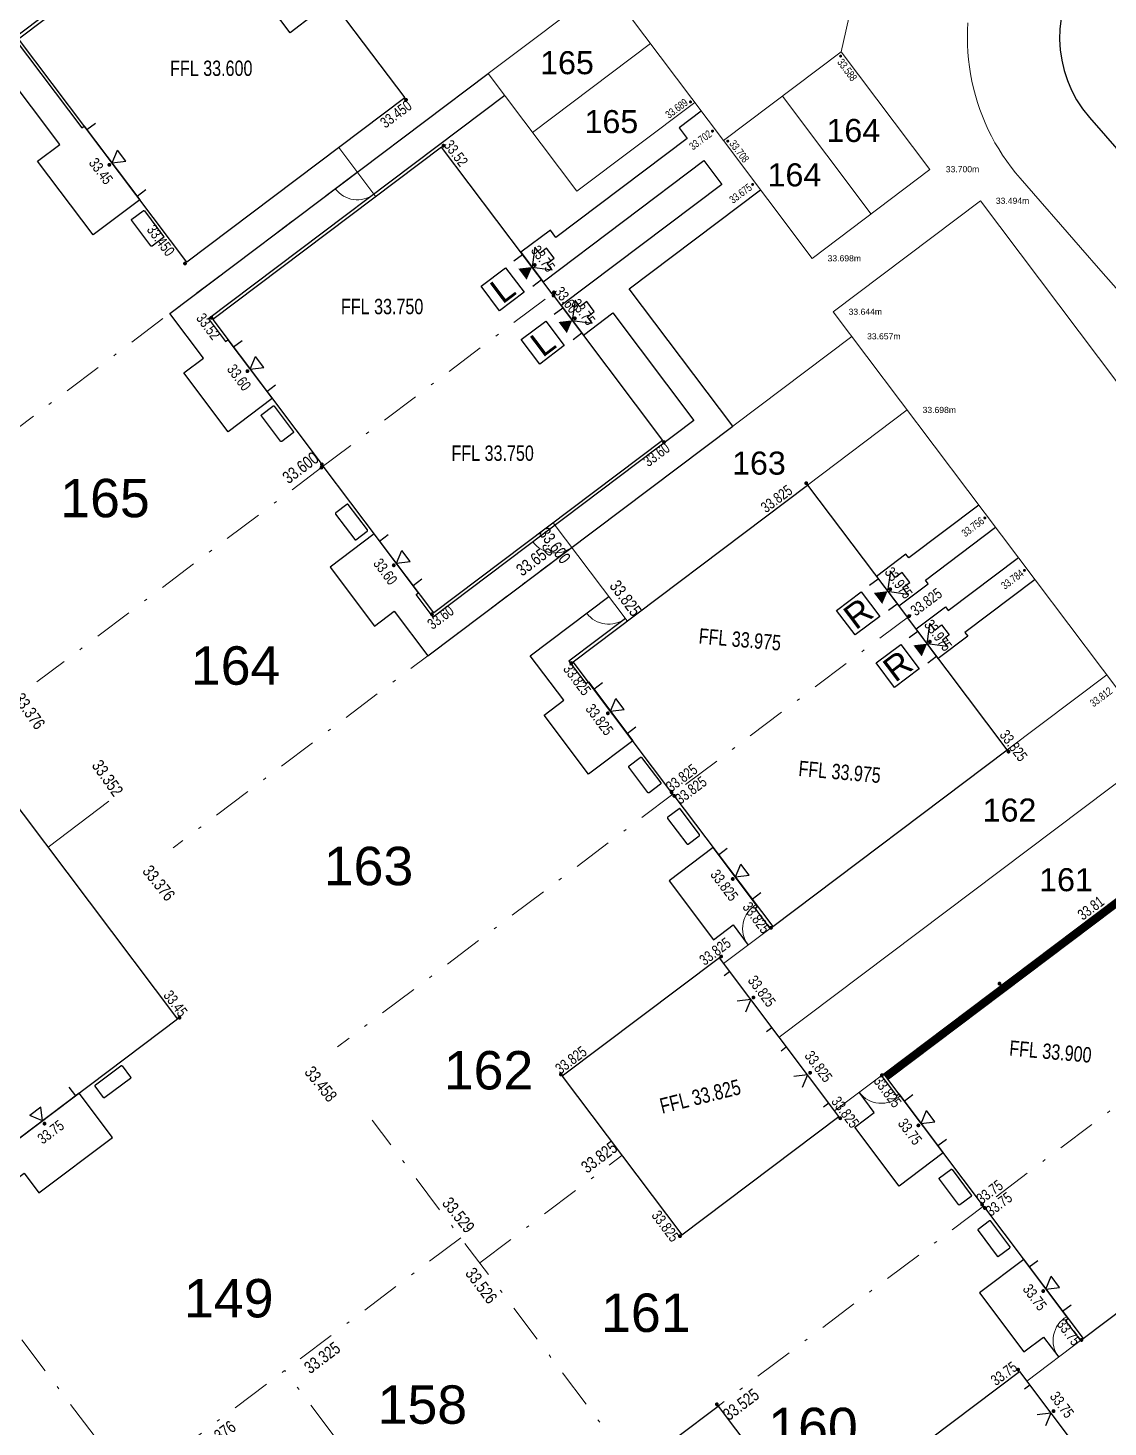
# Model space of a CAD drawing. Header units: metres. Extents: x 337936 to 338610, y 373199 to 374026.
# Drawn here: x 338271.4 to 338306.55, y 373506.16 to 373551.69 of the extents above; entities that cross this region are included whole.
import ezdxf

# ---------------------------------------------------------------- set-up
doc = ezdxf.new("R2010")
doc.units = ezdxf.units.M
doc.linetypes.add('DASHDOT', pattern=[25.4, 12.7, -6.35, 0, -6.35])
for name, color, linetype in [('A-WH_HT-Access-Main', 252, 'Continuous'), ('A-WH_HT-Services-ASHP', 252, 'Continuous'), ('A-WH_HT-Wall-Party Wall Line', 252, 'Continuous'), ('A-WH_HT-Wall-Structure', 252, 'Continuous'), ('C-Zz4050-T-SpotLevels', 7, 'Continuous'), ('DGL-Paths', 252, 'Continuous'), ('EARTHWORKS', 252, 'Continuous'), ('EXTERNAL_WORKS_BACK_OF_FOOTWAY_LEVELS', 7, 'Continuous'), ('HOUSE_EXTERNAL_LEVELS', 7, 'Continuous'), ('HOUSE_SLAB_LEVEL', 7, 'Continuous'), ('PLOT_BOUNDARY_ANNOTATION', 7, 'Continuous')]:
    doc.layers.add(name, color=color, linetype=linetype)
doc.layers.add('A-WH_HT-Wall-Door Openings', color=252, linetype='Continuous', plot=False)
for name, color, linetype, lineweight in [('Basin Adoption Boundary', 252, 'Continuous', 0), ('DGL_BT Gates', 252, 'Continuous', 9), ('DGL_BT Rear Fencing', 252, 'DASHDOT', 9), ('DGL_BT-Screen Fence', 252, 'FENCELINE2', 9), ('DGL_DRIVE', 252, 'Continuous', 9), ('DGL_Plot Parking', 252, 'Continuous', 9), ('DGL_PlotNo', 252, 'Continuous', 9)]:
    doc.layers.add(name, color=color, linetype=linetype, lineweight=lineweight)
doc.layers.add('HOUSE_DOORS', color=3, linetype='Continuous', true_color=0x00ff00)
doc.layers.add('HOUSE_STEPPED_DPC', color=5, linetype='Continuous', true_color=0x1c10ef)
doc.styles.add('AnnotativeArial', font='arial.ttf', dxfattribs={"height": 2})
doc.styles.add('ESTROAD', font='arial.ttf', dxfattribs={"width": 0.75})
doc.styles.get("Standard").update_dxf_attribs({"font": 'arial.ttf'})
doc.styles.add('TTE', font='arial.ttf')
doc.linetypes.add('FENCELINE2', pattern='A,6.35,-2.54,[132,ltypeshp.shx,S=2.54,R=0,X=-2.54,Y=0],-2.54,25.4', length=36.83)

msp = doc.modelspace()

# ---------------------------------------------------------------- hatches: boundary and pattern name
at = {"layer": 'EXTERNAL_WORKS_BACK_OF_FOOTWAY_LEVELS'}
h = msp.add_hatch(color=256, dxfattribs=at)
edge = h.paths.add_edge_path(flags=17)
edge.add_ellipse((338297.848, 373550.771), major_axis=(0.0354, 0.0354), ratio=1, start_angle=45, end_angle=225, ccw=False)
edge.add_ellipse((338297.848, 373550.771), major_axis=(0.0354, 0.0354), ratio=1, start_angle=225, end_angle=405, ccw=False)
h = msp.add_hatch(color=256, dxfattribs=at)
edge = h.paths.add_edge_path(flags=17)
edge.add_ellipse((338292.961, 373549.28), major_axis=(0.0354, 0.0354), ratio=1, start_angle=45, end_angle=225, ccw=False)
edge.add_ellipse((338292.961, 373549.28), major_axis=(0.0354, 0.0354), ratio=1, start_angle=225, end_angle=405, ccw=False)
h = msp.add_hatch(color=256, dxfattribs=at)
edge = h.paths.add_edge_path(flags=17)
edge.add_ellipse((338293.677, 373548.331), major_axis=(0.0354, 0.0354), ratio=1, start_angle=45, end_angle=225, ccw=False)
edge.add_ellipse((338293.677, 373548.331), major_axis=(0.0354, 0.0354), ratio=1, start_angle=225, end_angle=405, ccw=False)
h = msp.add_hatch(color=256, dxfattribs=at)
edge = h.paths.add_edge_path(flags=17)
edge.add_ellipse((338294.174, 373548.003), major_axis=(0.0354, 0.0354), ratio=1, start_angle=45, end_angle=225, ccw=False)
edge.add_ellipse((338294.174, 373548.003), major_axis=(0.0354, 0.0354), ratio=1, start_angle=225, end_angle=405, ccw=False)
h = msp.add_hatch(color=256, dxfattribs=at)
edge = h.paths.add_edge_path(flags=17)
edge.add_ellipse((338294.984, 373546.596), major_axis=(0.0354, 0.0354), ratio=1, start_angle=45, end_angle=225, ccw=False)
edge.add_ellipse((338294.984, 373546.596), major_axis=(0.0354, 0.0354), ratio=1, start_angle=225, end_angle=405, ccw=False)
h = msp.add_hatch(color=256, dxfattribs=at)
edge = h.paths.add_edge_path(flags=17)
edge.add_ellipse((338302.541, 373535.743), major_axis=(0.0354, 0.0354), ratio=1, start_angle=45, end_angle=225, ccw=False)
edge.add_ellipse((338302.541, 373535.743), major_axis=(0.0354, 0.0354), ratio=1, start_angle=225, end_angle=405, ccw=False)
h = msp.add_hatch(color=256, dxfattribs=at)
edge = h.paths.add_edge_path(flags=17)
edge.add_ellipse((338303.828, 373534.037), major_axis=(0.0354, 0.0354), ratio=1, start_angle=45, end_angle=225, ccw=False)
edge.add_ellipse((338303.828, 373534.037), major_axis=(0.0354, 0.0354), ratio=1, start_angle=225, end_angle=405, ccw=False)
at = {"layer": 'HOUSE_DOORS'}
for points in [[(338287.807, 373543.907), (338287.631, 373543.493), (338287.36, 373543.853)], [(338289.114, 373542.172), (338288.938, 373541.758), (338288.667, 373542.118)], [(338299.377, 373533.359), (338299.201, 373532.945), (338298.93, 373533.304)], [(338300.663, 373531.652), (338300.487, 373531.238), (338300.217, 373531.597)]]:
    msp.add_hatch(color=256, dxfattribs=at).paths.add_polyline_path(points, flags=17)
at = {"layer": 'HOUSE_EXTERNAL_LEVELS'}
h = msp.add_hatch(color=256, dxfattribs=at)
edge = h.paths.add_edge_path(flags=17)
edge.add_ellipse((338283.705, 373549.35), major_axis=(0.0448, 0.0448), ratio=1, start_angle=262, end_angle=442, ccw=False)
edge.add_ellipse((338283.705, 373549.35), major_axis=(0.0448, 0.0448), ratio=1, start_angle=82, end_angle=262, ccw=False)
h = msp.add_hatch(color=256, dxfattribs=at)
edge = h.paths.add_edge_path(flags=17)
edge.add_ellipse((338284.923, 373547.856), major_axis=(-0.0448, 0.0448), ratio=1, start_angle=-98, end_angle=82, ccw=False)
edge.add_ellipse((338284.923, 373547.856), major_axis=(-0.0448, 0.0448), ratio=1, start_angle=82, end_angle=262, ccw=False)
h = msp.add_hatch(color=256, dxfattribs=at)
edge = h.paths.add_edge_path(flags=17)
edge.add_ellipse((338274.05, 373547.232), major_axis=(0.0448, 0.0448), ratio=1, start_angle=262, end_angle=442, ccw=False)
edge.add_ellipse((338274.05, 373547.232), major_axis=(0.0448, 0.0448), ratio=1, start_angle=82, end_angle=262, ccw=False)
h = msp.add_hatch(color=256, dxfattribs=at)
edge = h.paths.add_edge_path(flags=17)
edge.add_ellipse((338276.512, 373544.022), major_axis=(-0.0448, 0.0448), ratio=1, start_angle=82, end_angle=262, ccw=False)
edge.add_ellipse((338276.512, 373544.022), major_axis=(-0.0448, 0.0448), ratio=1, start_angle=-98, end_angle=82, ccw=False)
h = msp.add_hatch(color=256, dxfattribs=at)
edge = h.paths.add_edge_path(flags=17)
edge.add_ellipse((338287.893, 373543.973), major_axis=(0.0448, 0.0448), ratio=1, start_angle=82, end_angle=262, ccw=False)
edge.add_ellipse((338287.893, 373543.973), major_axis=(0.0448, 0.0448), ratio=1, start_angle=262, end_angle=442, ccw=False)
h = msp.add_hatch(color=256, dxfattribs=at)
edge = h.paths.add_edge_path(flags=17)
edge.add_ellipse((338288.504, 373542.981), major_axis=(0.0448, 0.0448), ratio=1, start_angle=262, end_angle=442, ccw=False)
edge.add_ellipse((338288.504, 373542.981), major_axis=(0.0448, 0.0448), ratio=1, start_angle=82, end_angle=262, ccw=False)
h = msp.add_hatch(color=256, dxfattribs=at)
edge = h.paths.add_edge_path(flags=17)
edge.add_ellipse((338288.519, 373543.084), major_axis=(-0.0448, 0.0448), ratio=1, start_angle=-98, end_angle=82, ccw=False)
edge.add_ellipse((338288.519, 373543.084), major_axis=(-0.0448, 0.0448), ratio=1, start_angle=82, end_angle=262, ccw=False)
h = msp.add_hatch(color=256, dxfattribs=at)
edge = h.paths.add_edge_path(flags=17)
edge.add_ellipse((338277.371, 373542.257), major_axis=(-0.0448, 0.0448), ratio=1, start_angle=82, end_angle=262, ccw=False)
edge.add_ellipse((338277.371, 373542.257), major_axis=(-0.0448, 0.0448), ratio=1, start_angle=-98, end_angle=82, ccw=False)
h = msp.add_hatch(color=256, dxfattribs=at)
edge = h.paths.add_edge_path(flags=17)
edge.add_ellipse((338289.201, 373542.238), major_axis=(0.0448, 0.0448), ratio=1, start_angle=82, end_angle=262, ccw=False)
edge.add_ellipse((338289.201, 373542.238), major_axis=(0.0448, 0.0448), ratio=1, start_angle=262, end_angle=442, ccw=False)
h = msp.add_hatch(color=256, dxfattribs=at)
edge = h.paths.add_edge_path(flags=17)
edge.add_ellipse((338278.544, 373540.52), major_axis=(0.0448, 0.0448), ratio=1, start_angle=262, end_angle=442, ccw=False)
edge.add_ellipse((338278.544, 373540.52), major_axis=(0.0448, 0.0448), ratio=1, start_angle=82, end_angle=262, ccw=False)
h = msp.add_hatch(color=256, dxfattribs=at)
edge = h.paths.add_edge_path(flags=17)
edge.add_ellipse((338292.1, 373538.209), major_axis=(0.0448, 0.0448), ratio=1, start_angle=262, end_angle=442, ccw=False)
edge.add_ellipse((338292.1, 373538.209), major_axis=(0.0448, 0.0448), ratio=1, start_angle=82, end_angle=262, ccw=False)
h = msp.add_hatch(color=256, dxfattribs=at)
edge = h.paths.add_edge_path(flags=17)
edge.add_ellipse((338280.952, 373537.382), major_axis=(-0.0448, 0.0448), ratio=1, start_angle=82, end_angle=262, ccw=False)
edge.add_ellipse((338280.952, 373537.382), major_axis=(-0.0448, 0.0448), ratio=1, start_angle=-98, end_angle=82, ccw=False)
h = msp.add_hatch(color=256, dxfattribs=at)
edge = h.paths.add_edge_path(flags=17)
edge.add_ellipse((338280.967, 373537.485), major_axis=(0.0448, 0.0448), ratio=1, start_angle=82, end_angle=262, ccw=False)
edge.add_ellipse((338280.967, 373537.485), major_axis=(0.0448, 0.0448), ratio=1, start_angle=262, end_angle=442, ccw=False)
h = msp.add_hatch(color=256, dxfattribs=at)
edge = h.paths.add_edge_path(flags=17)
edge.add_ellipse((338296.729, 373536.873), major_axis=(0.0448, 0.0448), ratio=1, start_angle=262, end_angle=442, ccw=False)
edge.add_ellipse((338296.729, 373536.873), major_axis=(0.0448, 0.0448), ratio=1, start_angle=82, end_angle=262, ccw=False)
h = msp.add_hatch(color=256, dxfattribs=at)
edge = h.paths.add_edge_path(flags=17)
edge.add_ellipse((338283.305, 373534.203), major_axis=(0.0448, 0.0448), ratio=1, start_angle=262, end_angle=442, ccw=False)
edge.add_ellipse((338283.305, 373534.203), major_axis=(0.0448, 0.0448), ratio=1, start_angle=82, end_angle=262, ccw=False)
h = msp.add_hatch(color=256, dxfattribs=at)
edge = h.paths.add_edge_path(flags=17)
edge.add_ellipse((338299.463, 373533.424), major_axis=(0.0448, 0.0448), ratio=1, start_angle=82, end_angle=262, ccw=False)
edge.add_ellipse((338299.463, 373533.424), major_axis=(0.0448, 0.0448), ratio=1, start_angle=262, end_angle=442, ccw=False)
h = msp.add_hatch(color=256, dxfattribs=at)
edge = h.paths.add_edge_path(flags=17)
edge.add_ellipse((338284.548, 373532.61), major_axis=(0.0448, 0.0448), ratio=1, start_angle=262, end_angle=442, ccw=False)
edge.add_ellipse((338284.548, 373532.61), major_axis=(0.0448, 0.0448), ratio=1, start_angle=82, end_angle=262, ccw=False)
h = msp.add_hatch(color=256, dxfattribs=at)
edge = h.paths.add_edge_path(flags=17)
edge.add_ellipse((338300.079, 373532.55), major_axis=(-0.0448, 0.0448), ratio=1, start_angle=82, end_angle=262, ccw=False)
edge.add_ellipse((338300.079, 373532.55), major_axis=(-0.0448, 0.0448), ratio=1, start_angle=-98, end_angle=82, ccw=False)
h = msp.add_hatch(color=256, dxfattribs=at)
edge = h.paths.add_edge_path(flags=17)
edge.add_ellipse((338300.079, 373532.55), major_axis=(0.0448, 0.0448), ratio=1, start_angle=82, end_angle=262, ccw=False)
edge.add_ellipse((338300.079, 373532.55), major_axis=(0.0448, 0.0448), ratio=1, start_angle=262, end_angle=442, ccw=False)
h = msp.add_hatch(color=256, dxfattribs=at)
edge = h.paths.add_edge_path(flags=17)
edge.add_ellipse((338300.75, 373531.717), major_axis=(0.0448, 0.0448), ratio=1, start_angle=82, end_angle=262, ccw=False)
edge.add_ellipse((338300.75, 373531.717), major_axis=(0.0448, 0.0448), ratio=1, start_angle=262, end_angle=442, ccw=False)
h = msp.add_hatch(color=256, dxfattribs=at)
edge = h.paths.add_edge_path(flags=17)
edge.add_ellipse((338289.086, 373531.021), major_axis=(-0.0448, 0.0448), ratio=1, start_angle=-98, end_angle=82, ccw=False)
edge.add_ellipse((338289.086, 373531.021), major_axis=(-0.0448, 0.0448), ratio=1, start_angle=82, end_angle=262, ccw=False)
h = msp.add_hatch(color=256, dxfattribs=at)
edge = h.paths.add_edge_path(flags=17)
edge.add_ellipse((338290.274, 373529.387), major_axis=(0.0448, 0.0448), ratio=1, start_angle=262, end_angle=442, ccw=False)
edge.add_ellipse((338290.274, 373529.387), major_axis=(0.0448, 0.0448), ratio=1, start_angle=82, end_angle=262, ccw=False)
h = msp.add_hatch(color=256, dxfattribs=at)
edge = h.paths.add_edge_path(flags=17)
edge.add_ellipse((338303.311, 373528.138), major_axis=(-0.0448, 0.0448), ratio=1, start_angle=-98, end_angle=82, ccw=False)
edge.add_ellipse((338303.311, 373528.138), major_axis=(-0.0448, 0.0448), ratio=1, start_angle=82, end_angle=262, ccw=False)
h = msp.add_hatch(color=256, dxfattribs=at)
edge = h.paths.add_edge_path(flags=17)
edge.add_ellipse((338292.347, 373526.816), major_axis=(0.0448, 0.0448), ratio=1, start_angle=82, end_angle=262, ccw=False)
edge.add_ellipse((338292.347, 373526.816), major_axis=(0.0448, 0.0448), ratio=1, start_angle=262, end_angle=442, ccw=False)
h = msp.add_hatch(color=256, dxfattribs=at)
edge = h.paths.add_edge_path(flags=17)
edge.add_ellipse((338292.436, 373526.698), major_axis=(0.0448, 0.0448), ratio=1, start_angle=82, end_angle=262, ccw=False)
edge.add_ellipse((338292.436, 373526.698), major_axis=(0.0448, 0.0448), ratio=1, start_angle=262, end_angle=442, ccw=False)
h = msp.add_hatch(color=256, dxfattribs=at)
edge = h.paths.add_edge_path(flags=17)
edge.add_ellipse((338294.336, 373523.996), major_axis=(0.0448, 0.0448), ratio=1, start_angle=262, end_angle=442, ccw=False)
edge.add_ellipse((338294.336, 373523.996), major_axis=(0.0448, 0.0448), ratio=1, start_angle=82, end_angle=262, ccw=False)
h = msp.add_hatch(color=256, dxfattribs=at)
edge = h.paths.add_edge_path(flags=17)
edge.add_ellipse((338295.58, 373522.404), major_axis=(-0.0448, 0.0448), ratio=1, start_angle=82, end_angle=262, ccw=False)
edge.add_ellipse((338295.58, 373522.404), major_axis=(-0.0448, 0.0448), ratio=1, start_angle=-98, end_angle=82, ccw=False)
h = msp.add_hatch(color=256, dxfattribs=at)
edge = h.paths.add_edge_path(flags=17)
edge.add_ellipse((338293.96, 373521.474), major_axis=(0.0448, 0.0448), ratio=1, start_angle=82, end_angle=262, ccw=False)
edge.add_ellipse((338293.96, 373521.474), major_axis=(0.0448, 0.0448), ratio=1, start_angle=262, end_angle=442, ccw=False)
h = msp.add_hatch(color=256, dxfattribs=at)
edge = h.paths.add_edge_path(flags=17)
edge.add_ellipse((338303.018, 373520.591), major_axis=(-0.0448, 0.0448), ratio=1, start_angle=-45, end_angle=135, ccw=False)
edge.add_ellipse((338303.018, 373520.591), major_axis=(-0.0448, 0.0448), ratio=1, start_angle=135, end_angle=315, ccw=False)
h = msp.add_hatch(color=256, dxfattribs=at)
edge = h.paths.add_edge_path(flags=17)
edge.add_ellipse((338295.01, 373520.139), major_axis=(0.0448, 0.0448), ratio=1, start_angle=82, end_angle=262, ccw=False)
edge.add_ellipse((338295.01, 373520.139), major_axis=(0.0448, 0.0448), ratio=1, start_angle=262, end_angle=442, ccw=False)
h = msp.add_hatch(color=256, dxfattribs=at)
edge = h.paths.add_edge_path(flags=17)
edge.add_ellipse((338276.331, 373519.481), major_axis=(-0.0448, 0.0448), ratio=1, start_angle=82, end_angle=262, ccw=False)
edge.add_ellipse((338276.331, 373519.481), major_axis=(-0.0448, 0.0448), ratio=1, start_angle=-98, end_angle=82, ccw=False)
h = msp.add_hatch(color=256, dxfattribs=at)
edge = h.paths.add_edge_path(flags=17)
edge.add_ellipse((338288.744, 373517.635), major_axis=(0.0448, 0.0448), ratio=1, start_angle=82, end_angle=262, ccw=False)
edge.add_ellipse((338288.744, 373517.635), major_axis=(0.0448, 0.0448), ratio=1, start_angle=262, end_angle=442, ccw=False)
h = msp.add_hatch(color=256, dxfattribs=at)
edge = h.paths.add_edge_path(flags=17)
edge.add_ellipse((338296.856, 373517.689), major_axis=(0.0448, 0.0448), ratio=1, start_angle=82, end_angle=262, ccw=False)
edge.add_ellipse((338296.856, 373517.689), major_axis=(0.0448, 0.0448), ratio=1, start_angle=262, end_angle=442, ccw=False)
h = msp.add_hatch(color=256, dxfattribs=at)
edge = h.paths.add_edge_path(flags=17)
edge.add_ellipse((338299.191, 373517.612), major_axis=(-0.0448, 0.0448), ratio=1, start_angle=-98, end_angle=82, ccw=False)
edge.add_ellipse((338299.191, 373517.612), major_axis=(-0.0448, 0.0448), ratio=1, start_angle=82, end_angle=262, ccw=False)
h = msp.add_hatch(color=256, dxfattribs=at)
edge = h.paths.add_edge_path(flags=17)
edge.add_ellipse((338271.939, 373516.036), major_axis=(-0.0448, 0.0448), ratio=1, start_angle=-98, end_angle=82, ccw=False)
edge.add_ellipse((338271.939, 373516.036), major_axis=(-0.0448, 0.0448), ratio=1, start_angle=82, end_angle=262, ccw=False)
h = msp.add_hatch(color=256, dxfattribs=at)
edge = h.paths.add_edge_path(flags=17)
edge.add_ellipse((338297.835, 373516.21), major_axis=(-0.0448, 0.0448), ratio=1, start_angle=-98, end_angle=82, ccw=False)
edge.add_ellipse((338297.835, 373516.21), major_axis=(-0.0448, 0.0448), ratio=1, start_angle=82, end_angle=262, ccw=False)
h = msp.add_hatch(color=256, dxfattribs=at)
edge = h.paths.add_edge_path(flags=17)
edge.add_ellipse((338300.378, 373515.978), major_axis=(0.0448, 0.0448), ratio=1, start_angle=262, end_angle=442, ccw=False)
edge.add_ellipse((338300.378, 373515.978), major_axis=(0.0448, 0.0448), ratio=1, start_angle=82, end_angle=262, ccw=False)
h = msp.add_hatch(color=256, dxfattribs=at)
edge = h.paths.add_edge_path(flags=17)
edge.add_ellipse((338302.452, 373513.406), major_axis=(0.0448, 0.0448), ratio=1, start_angle=82, end_angle=262, ccw=False)
edge.add_ellipse((338302.452, 373513.406), major_axis=(0.0448, 0.0448), ratio=1, start_angle=262, end_angle=442, ccw=False)
h = msp.add_hatch(color=256, dxfattribs=at)
edge = h.paths.add_edge_path(flags=17)
edge.add_ellipse((338302.54, 373513.289), major_axis=(0.0448, 0.0448), ratio=1, start_angle=82, end_angle=262, ccw=False)
edge.add_ellipse((338302.54, 373513.289), major_axis=(0.0448, 0.0448), ratio=1, start_angle=262, end_angle=442, ccw=False)
h = msp.add_hatch(color=256, dxfattribs=at)
edge = h.paths.add_edge_path(flags=17)
edge.add_ellipse((338292.619, 373512.371), major_axis=(-0.0448, 0.0448), ratio=1, start_angle=82, end_angle=262, ccw=False)
edge.add_ellipse((338292.619, 373512.371), major_axis=(-0.0448, 0.0448), ratio=1, start_angle=-98, end_angle=82, ccw=False)
h = msp.add_hatch(color=256, dxfattribs=at)
edge = h.paths.add_edge_path(flags=17)
edge.add_ellipse((338304.441, 373510.587), major_axis=(0.0448, 0.0448), ratio=1, start_angle=262, end_angle=442, ccw=False)
edge.add_ellipse((338304.441, 373510.587), major_axis=(0.0448, 0.0448), ratio=1, start_angle=82, end_angle=262, ccw=False)
h = msp.add_hatch(color=256, dxfattribs=at)
edge = h.paths.add_edge_path(flags=17)
edge.add_ellipse((338305.684, 373508.995), major_axis=(-0.0448, 0.0448), ratio=1, start_angle=82, end_angle=262, ccw=False)
edge.add_ellipse((338305.684, 373508.995), major_axis=(-0.0448, 0.0448), ratio=1, start_angle=-98, end_angle=82, ccw=False)
h = msp.add_hatch(color=256, dxfattribs=at)
edge = h.paths.add_edge_path(flags=17)
edge.add_ellipse((338303.626, 373508.031), major_axis=(0.0448, 0.0448), ratio=1, start_angle=262, end_angle=442, ccw=False)
edge.add_ellipse((338303.626, 373508.031), major_axis=(0.0448, 0.0448), ratio=1, start_angle=82, end_angle=262, ccw=False)
h = msp.add_hatch(color=256, dxfattribs=at)
edge = h.paths.add_edge_path(flags=17)
edge.add_ellipse((338293.821, 373506.903), major_axis=(-0.0448, 0.0448), ratio=1, start_angle=82, end_angle=262, ccw=False)
edge.add_ellipse((338293.821, 373506.903), major_axis=(-0.0448, 0.0448), ratio=1, start_angle=-98, end_angle=82, ccw=False)
h = msp.add_hatch(color=256, dxfattribs=at)
edge = h.paths.add_edge_path(flags=17)
edge.add_ellipse((338304.778, 373506.682), major_axis=(0.0448, 0.0448), ratio=1, start_angle=82, end_angle=262, ccw=False)
edge.add_ellipse((338304.778, 373506.682), major_axis=(0.0448, 0.0448), ratio=1, start_angle=262, end_angle=442, ccw=False)

# ---------------------------------------------------------------- linework, layer by layer
at = {"layer": 'A-WH_HT-Access-Main'}
for points in [[(338287.807, 373543.907), (338288.458, 373543.816), (338288.301, 373544.024), (338288.525, 373544.192), (338288.278, 373544.519), (338288.055, 373544.351), (338287.898, 373544.559), (338287.807, 373543.907)], [(338289.114, 373542.172), (338289.765, 373542.081), (338289.609, 373542.289), (338289.832, 373542.457), (338289.586, 373542.784), (338289.362, 373542.616), (338289.206, 373542.824), (338289.114, 373542.172)], [(338299.377, 373533.359), (338300.028, 373533.268), (338299.871, 373533.475), (338300.095, 373533.644), (338299.849, 373533.971), (338299.625, 373533.802), (338299.468, 373534.01), (338299.377, 373533.359)], [(338300.663, 373531.652), (338300.755, 373532.303), (338300.911, 373532.095), (338301.135, 373532.264), (338301.381, 373531.937), (338301.158, 373531.768), (338301.315, 373531.56), (338300.663, 373531.652)]]:
    msp.add_lwpolyline(points, dxfattribs=at)
at = {"layer": 'A-WH_HT-Services-ASHP'}
for points in [[(338275.149, 373545.737, -0.414214), (338275.191, 373545.731), (338275.814, 373544.905, -0.414214), (338275.808, 373544.863), (338275.442, 373544.587, -0.414214), (338275.4, 373544.593), (338274.777, 373545.42, -0.414214), (338274.783, 373545.462)], [(338279.373, 373539.385, -0.414214), (338279.415, 373539.379), (338280.037, 373538.552, -0.414214), (338280.032, 373538.51), (338279.666, 373538.235, -0.414214), (338279.624, 373538.241), (338279.001, 373539.067, -0.414214), (338279.007, 373539.109)], [(338282.442, 373535.312, 0.414214), (338282.448, 373535.354), (338281.825, 373536.18, 0.414214), (338281.783, 373536.186), (338281.417, 373535.911, 0.414214), (338281.411, 373535.869), (338282.034, 373535.042, 0.414214), (338282.076, 373535.036)], [(338291.328, 373527.953, -0.414214), (338291.37, 373527.947), (338291.993, 373527.12, -0.414214), (338291.987, 373527.078), (338291.621, 373526.802, -0.414214), (338291.579, 373526.808), (338290.956, 373527.635, -0.414214), (338290.962, 373527.677)], [(338293.248, 373525.405, 0.414214), (338293.253, 373525.447), (338292.631, 373526.274, 0.414214), (338292.589, 373526.279), (338292.223, 373526.004, 0.414214), (338292.217, 373525.962), (338292.84, 373525.135, 0.414214), (338292.882, 373525.129)], [(338301.432, 373514.543, -0.414214), (338301.474, 373514.538), (338302.097, 373513.711, -0.414214), (338302.091, 373513.669), (338301.725, 373513.393, -0.414214), (338301.683, 373513.399), (338301.061, 373514.226, -0.414214), (338301.066, 373514.268)], [(338303.352, 373511.996, 0.414214), (338303.358, 373512.038), (338302.735, 373512.864, 0.414214), (338302.693, 373512.87), (338302.327, 373512.595, 0.414214), (338302.321, 373512.553), (338302.944, 373511.726, 0.414214), (338302.986, 373511.72)]]:
    msp.add_lwpolyline(points, format="xyb", close=True, dxfattribs=at)
at = {"layer": 'A-WH_HT-Services-ASHP', "elevation": 0}
msp.add_lwpolyline([(338273.589, 373517.253, -0.414214), (338273.595, 373517.295), (338274.422, 373517.918, -0.414214), (338274.464, 373517.912), (338274.739, 373517.546, -0.414214), (338274.733, 373517.504), (338273.907, 373516.881, -0.414214), (338273.865, 373516.887)], format="xyb", close=True, dxfattribs=at)
at = {"layer": 'A-WH_HT-Wall-Door Openings', "linetype": 'ByBlock'}
for p, q in [((338273.321, 373548.379), (338273.603, 373548.591)), ((338274.952, 373546.215), (338275.234, 373546.427)), ((338287.217, 373544.104), (338287.499, 373544.316)), ((338287.833, 373543.287), (338288.114, 373543.499)), ((338288.525, 373542.369), (338288.806, 373542.581)), ((338278.086, 373541.308), (338278.368, 373541.52)), ((338289.14, 373541.552), (338289.422, 373541.764)), ((338279.175, 373539.862), (338279.457, 373540.074)), ((338282.847, 373534.991), (338283.128, 373535.203)), ((338283.936, 373533.545), (338284.217, 373533.757)), ((338298.788, 373533.555), (338299.069, 373533.767)), ((338299.403, 373532.739), (338299.685, 373532.951)), ((338300.074, 373531.848), (338300.356, 373532.06)), ((338300.689, 373531.032), (338300.971, 373531.244)), ((338289.816, 373530.175), (338290.097, 373530.387)), ((338290.905, 373528.73), (338291.187, 373528.942)), ((338293.878, 373524.784), (338294.16, 373524.996)), ((338294.967, 373523.339), (338295.249, 373523.551)), ((338272.956, 373516.938, 0), (338272.744, 373517.22, 0)), ((338299.92, 373516.766), (338300.202, 373516.978)), ((338301.009, 373515.321), (338301.291, 373515.533)), ((338303.982, 373511.375), (338304.264, 373511.587)), ((338305.072, 373509.93), (338305.353, 373510.142))]:
    msp.add_line(p, q, dxfattribs=at)
at = {"layer": 'A-WH_HT-Wall-Party Wall Line', "linetype": 'DASHDOT', "lineweight": 15, "ltscale": 0.1}
for points in [[(338280.891, 373537.336), (338288.58, 373543.13)], [(338300.14, 373532.596), (338292.272, 373526.667)], [(338310.244, 373519.187), (338302.376, 373513.258)]]:
    msp.add_lwpolyline(points, dxfattribs=at)
at = {"layer": 'A-WH_HT-Wall-Structure'}
for p, q in [((338294.063, 373520.859), (338294.234, 373520.988)), ((338295.441, 373519.03), (338295.613, 373519.159)), ((338295.909, 373518.409), (338296.08, 373518.538)), ((338297.287, 373516.58), (338297.459, 373516.709)), ((338303.831, 373507.401, 0), (338304.003, 373507.531, 0))]:
    msp.add_line(p, q, dxfattribs=at)
for points in [[(338279.171, 373557.423), (338281.37, 373554.505), (338280.382, 373553.76), (338283.661, 373549.409), (338276.571, 373544.066), (338271.093, 373551.336)], [(338288.789, 373517.576), (338292.678, 373512.415), (338297.791, 373516.268), (338293.902, 373521.429)]]:
    msp.add_lwpolyline(points, close=True, dxfattribs=at)
at = {"layer": 'A-WH_HT-Wall-Structure', "lineweight": -3}
for points in [[(338288.46, 373543.04), (338284.864, 373547.812), (338277.415, 373542.198), (338281.011, 373537.426)], [(338288.46, 373543.04), (338292.056, 373538.268), (338284.607, 373532.655), (338281.011, 373537.426)], [(338292.392, 373526.757), (338289.145, 373531.066), (338296.773, 373536.814), (338300.02, 373532.506)], [(338292.392, 373526.757), (338295.638, 373522.448), (338303.267, 373528.197), (338300.02, 373532.506)], [(338302.496, 373513.348), (338299.249, 373517.657), (338306.878, 373523.405), (338310.125, 373519.096)], [(338302.496, 373513.348), (338305.743, 373509.039), (338313.371, 373514.788), (338310.125, 373519.096)]]:
    msp.add_lwpolyline(points, dxfattribs=at)
at = {"layer": 'A-WH_HT-Wall-Structure', "lineweight": -3, "elevation": 0}
msp.add_lwpolyline([(338267.566, 373524.838), (338270.523, 373527.067), (338276.272, 373519.437), (338268.823, 373513.823), (338263.073, 373521.453), (338266.03, 373523.681), (338266.437, 373523.142), (338267.972, 373524.299)], close=True, dxfattribs=at)
at = {"layer": 'A-WH_HT-Wall-Structure', "elevation": 0}
for points in [[(338300.6, 373501.408), (338298.557, 373504.119), (338303.67, 373507.972), (338305.713, 373505.261)], [(338291.154, 373504.801), (338293.866, 373506.844), (338297.719, 373501.731), (338295.007, 373499.688)]]:
    msp.add_lwpolyline(points, close=True, dxfattribs=at)
at = {"layer": 'Basin Adoption Boundary', "flags": 128}
msp.add_lwpolyline([(338301.989, 373551.852), (338301.976, 373551.614), (338301.972, 373551.376), (338301.976, 373551.137), (338301.988, 373550.899), (338302.009, 373550.661), (338302.037, 373550.425), (338302.074, 373550.189), (338302.119, 373549.955), (338302.171, 373549.722), (338302.232, 373549.492), (338302.3, 373549.263), (338302.377, 373549.037), (338302.461, 373548.814), (338302.552, 373548.594), (338302.651, 373548.377), (338302.758, 373548.164), (338302.871, 373547.954), (338302.992, 373547.749), (338303.12, 373547.547), (338303.255, 373547.351), (338303.396, 373547.159), (338303.544, 373546.971), (338303.687, 373546.802), (338304.344, 373546.049), (338305.001, 373545.295), (338305.659, 373544.542), (338306.316, 373543.788), (338306.974, 373543.035)], dxfattribs=at)
at = {"layer": 'DGL-Paths'}
for points in [[(338279.251, 373557.484), (338279.191, 373557.563), (338270.953, 373551.356), (338273.154, 373548.435), (338273.234, 373548.495), (338275.039, 373546.099), (338273.523, 373544.956), (338271.717, 373547.352), (338272.435, 373547.893), (338269.692, 373551.533), (338279.368, 373558.824), (338279.97, 373558.025)], [(338286.921, 373549.486), (338277.275, 373542.218), (338277.828, 373541.484), (338277.908, 373541.544), (338279.352, 373539.628), (338277.915, 373538.544), (338276.471, 373540.461), (338277.109, 373540.942), (338276.015, 373542.395), (338286.379, 373550.205)], [(338293.312, 373548.981), (338292.593, 373548.439), (338292.858, 373548.088), (338288.585, 373544.868), (338288.404, 373545.109), (338287.445, 373544.387), (338288.168, 373543.427), (338293.399, 373547.369), (338293.983, 373546.594), (338288.752, 373542.652), (338289.475, 373541.693), (338290.433, 373542.415), (338293.075, 373538.91), (338284.587, 373532.515), (338284.034, 373533.249), (338284.114, 373533.309), (338282.67, 373535.225), (338281.232, 373534.142), (338282.676, 373532.225), (338283.315, 373532.707), (338284.41, 373531.254), (338294.335, 373538.733), (338290.971, 373543.197), (338295.244, 373546.417)], [(338302.347, 373536.16), (338300.064, 373534.441), (338299.974, 373534.56), (338299.016, 373533.838), (338299.738, 373532.88), (338300.696, 373533.602), (338300.606, 373533.722), (338302.888, 373535.442)], [(338304.175, 373533.735), (338301.892, 373532.015), (338301.983, 373531.895), (338301.024, 373531.173), (338300.302, 373532.131), (338301.261, 373532.853), (338301.351, 373532.734), (338303.633, 373534.453)], [(338290.842, 373532.469), (338289.005, 373531.085), (338289.558, 373530.351), (338289.638, 373530.411), (338291.083, 373528.494), (338289.645, 373527.411), (338288.201, 373529.327), (338288.84, 373529.809), (338287.744, 373531.262), (338290.3, 373533.188)], [(338295.558, 373522.388), (338295.065, 373523.043), (338295.145, 373523.103), (338293.7, 373525.02), (338292.263, 373523.937), (338293.707, 373522.02), (338294.346, 373522.501), (338294.84, 373521.847)], [(338262.472, 373522.251), (338261.673, 373521.649), (338268.626, 373512.423), (338271.277, 373514.421), (338271.759, 373513.782), (338274.155, 373515.588), (338273.071, 373517.025), (338270.675, 373515.22), (338270.736, 373515.14), (338268.803, 373513.683), (338262.934, 373521.472), (338263.014, 373521.532)], [(338299.169, 373517.596), (338299.663, 373516.941), (338299.743, 373517.002), (338301.187, 373515.085), (338299.749, 373514.002), (338298.305, 373515.918), (338298.944, 373516.4), (338298.451, 373517.055)], [(338305.663, 373508.979), (338305.169, 373509.634), (338305.249, 373509.694), (338303.805, 373511.611), (338302.367, 373510.528), (338303.812, 373508.611), (338304.451, 373509.092), (338304.944, 373508.437)]]:
    msp.add_lwpolyline(points, dxfattribs=at)
at = {"layer": 'DGL_BT Gates'}
for centre, start, end in [((338282.12, 373546.996), 217.0003, 307), ((338288.555, 373535.504), 217, 307), ((338290.3, 373533.188), 217.3309, 307.001), ((338295.558, 373522.388), 120.6206, 217), ((338299.169, 373517.596), 217, 313.3794), ((338305.663, 373508.979), 120.6206, 217)]:
    msp.add_arc(centre, 0.9, start, end, dxfattribs=at)
at = {"layer": 'DGL_BT Rear Fencing', "ltscale": 0.1}
for p, q in [((338286.102, 373511.506), (338290.733, 373514.996)), ((338268.024, 373513.222), (338274.781, 373504.255)), ((338285.487, 373512.322), (338274.507, 373504.049)), ((338286.136, 373499.539), (338279.756, 373508.004))]:
    msp.add_line(p, q, dxfattribs=at)
for points in [[(338282.12, 373546.996), (338267.374, 373535.884)], [(338281.011, 373537.426), (338271.694, 373530.406)], [(338289.096, 373534.786), (338276.124, 373525.01)], [(338292.392, 373526.757), (338281.479, 373518.534)], [(338291.154, 373504.801), (338282.606, 373516.144)], [(338302.496, 373513.348), (338293.866, 373506.844)]]:
    msp.add_lwpolyline(points, dxfattribs=at)
at = {"layer": 'DGL_BT-Screen Fence', "ltscale": 0.03}
msp.add_line((338290.902, 373532.39), (338288.494, 373535.584), dxfattribs=at)
for points in [[(338281.518, 373547.794), (338282.721, 373546.197)], [(338272.054, 373525.035), (338274.031, 373526.525)]]:
    msp.add_lwpolyline(points, dxfattribs=at)
at = {"layer": 'DGL_BT-Screen Fence', "ltscale": 0.03, "flags": 128}
for points in [[(338295.638, 373522.448), (338294.041, 373521.245)], [(338299.249, 373517.657), (338297.652, 373516.453)], [(338305.743, 373509.039), (338303.908, 373507.657)]]:
    msp.add_lwpolyline(points, dxfattribs=at)
at = {"layer": 'DGL_DRIVE'}
for p, q in [((338295.951, 373549.467), (338298.839, 373545.633)), ((338303.267, 373528.197, 0), (338306.507, 373530.639, 0)), ((338295.846, 373518.849, 0), (338308.313, 373528.243, 0))]:
    msp.add_line(p, q, dxfattribs=at)
for points in [[(338298.442, 373553.473), (338297.867, 373550.911), (338294.034, 373548.023), (338278.679, 373568.4), (338283.071, 373571.71), (338292.709, 373558.92, 0.414214), (338296.911, 373558.329), (338297.15, 373558.51)], [(338321.846, 373522.152, -0.174088), (338319.019, 373524.005), (338302.398, 373546.062), (338297.607, 373542.451), (338318.417, 373514.834, -0.358762), (338323.498, 373514.615)]]:
    msp.add_lwpolyline(points, format="xyb", dxfattribs=at)
at = {"layer": 'DGL_DRIVE', "flags": 128}
for points in [[(338290.212, 373553.094), (338286.379, 373550.205), (338289.268, 373546.372), (338293.101, 373549.26)], [(338287.823, 373548.288), (338291.657, 373551.177)], [(338294.034, 373548.023), (338296.923, 373544.189), (338300.756, 373547.078), (338297.867, 373550.911)]]:
    msp.add_lwpolyline(points, dxfattribs=at)
at = {"layer": 'DGL_DRIVE'}
for points in [[(338289.096, 373534.786), (338298.208, 373541.652)], [(338296.773, 373536.814), (338300.014, 373539.256)]]:
    msp.add_lwpolyline(points, dxfattribs=at)
at = {"layer": 'EARTHWORKS', "flags": 128}
msp.add_lwpolyline([(338313.035, 373559.785), (338312.273, 373560.36, 0.41023), (338310.895, 373560.177), (338308.634, 373557.263), (338305.866, 373553.88, 0.365919), (338305.947, 373548.775), (338317.762, 373535.233), (338321.882, 373545.052), (338321.853, 373545.975, 0.117414), (338320.323, 373551.609), (338319.365, 373553.365), (338318.19, 373554.879, 0.066192), (338313.797, 373559.211), (338313.035, 373559.785)], format="xyb", dxfattribs=at)
at = {"layer": 'HOUSE_DOORS'}
for p, q in [((338274.137, 373547.297), (338274.312, 373547.711)), ((338274.583, 373547.352), (338274.312, 373547.711)), ((338274.137, 373547.297), (338274.583, 373547.352)), ((338278.631, 373540.585), (338278.807, 373540.999)), ((338279.077, 373540.64), (338278.807, 373540.999)), ((338278.631, 373540.585), (338279.077, 373540.64)), ((338283.391, 373534.268), (338283.567, 373534.682)), ((338283.838, 373534.323), (338283.567, 373534.682)), ((338283.391, 373534.268), (338283.838, 373534.323)), ((338290.36, 373529.452), (338290.536, 373529.867)), ((338290.807, 373529.507), (338290.536, 373529.867)), ((338290.36, 373529.452), (338290.807, 373529.507)), ((338294.423, 373524.062), (338294.598, 373524.476)), ((338294.869, 373524.116), (338294.598, 373524.476)), ((338294.423, 373524.062), (338294.869, 373524.116)), ((338294.923, 373520.074), (338294.477, 373520.019)), ((338294.923, 373520.074), (338294.748, 373519.659)), ((338296.77, 373517.624), (338296.323, 373517.569)), ((338296.77, 373517.624), (338296.594, 373517.21)), ((338271.819, 373516.569), (338271.459, 373516.298)), ((338271.873, 373516.122), (338271.819, 373516.569)), ((338300.465, 373516.043), (338300.641, 373516.458)), ((338300.911, 373516.098), (338300.641, 373516.458)), ((338271.873, 373516.122), (338271.459, 373516.298)), ((338300.465, 373516.043), (338300.911, 373516.098)), ((338304.527, 373510.652), (338304.703, 373511.067)), ((338304.974, 373510.707), (338304.703, 373511.067)), ((338304.527, 373510.652), (338304.974, 373510.707)), ((338304.692, 373506.616), (338304.245, 373506.562)), ((338304.692, 373506.616), (338304.516, 373506.202))]:
    msp.add_line(p, q, dxfattribs=at)
at = {"layer": 'HOUSE_EXTERNAL_LEVELS', "color": 0, "flags": 128}
for points in [[(338279.331, 373552.33), (338280.13, 373552.932), (338280.731, 373552.133), (338279.933, 373551.532), (338279.331, 373552.33)], [(338286.148, 373543.284), (338286.947, 373543.885), (338287.548, 373543.087), (338286.75, 373542.485), (338286.148, 373543.284)], [(338287.455, 373541.549), (338288.254, 373542.15), (338288.856, 373541.352), (338288.057, 373540.75), (338287.455, 373541.549)], [(338297.718, 373532.735), (338298.517, 373533.337), (338299.119, 373532.538), (338298.32, 373531.937), (338297.718, 373532.735)], [(338299.005, 373531.028), (338299.803, 373531.63), (338300.405, 373530.831), (338299.606, 373530.23), (338299.005, 373531.028)]]:
    msp.add_lwpolyline(points, dxfattribs=at)
at = {"layer": 'HOUSE_STEPPED_DPC', "color": 170, "const_width": 0.25, "flags": 128}
msp.add_lwpolyline([(338309.02, 373520.354), (338306.842, 373523.219), (338299.326, 373517.555)], dxfattribs=at)

# ---------------------------------------------------------------- texts
at = {"layer": 'C-Zz4050-T-SpotLevels', "color": 7, "linetype": 'Continuous', "lineweight": -3, "char_height": 0.2, "attachment_point": 4, "style": 'TTE'}
for s, insert in [('33.700m', (338301.271, 373547.09, 33.7)), ('33.494m', (338302.899, 373546.062, 33.494)), ('33.698m', (338297.424, 373544.189, 33.698)), ('33.644m', (338298.108, 373542.451, 33.644)), ('33.657m', (338298.709, 373541.652, 33.657)), ('33.698m', (338300.515, 373539.256, 33.698))]:
    msp.add_mtext(s, dxfattribs=dict(at, insert=insert))
at = {"layer": 'DGL_Plot Parking', "char_height": 0.75, "attachment_point": 5, "style": 'AnnotativeArial'}
for s, insert in [('165', (338288.944, 373550.551)), ('165', (338290.388, 373548.634)), ('164', (338298.261, 373548.346)), ('164', (338296.344, 373546.902)), ('163', (338295.19, 373537.522)), ('162', (338303.344, 373526.233)), ('161', (338305.183, 373523.967))]:
    msp.add_mtext(s, dxfattribs=dict(at, insert=insert))
at = {"layer": 'DGL_PlotNo', "char_height": 1.25, "width": 2.66537, "attachment_point": 5, "style": 'AnnotativeArial'}
for s, insert in [('165', (338273.909, 373536.381)), ('164', (338278.16, 373530.932)), ('163', (338282.485, 373524.41)), ('162', (338286.39, 373517.763)), ('149', (338277.936, 373510.346)), ('161', (338291.509, 373509.873)), ('158', (338284.238, 373506.885)), ('160', (338296.949, 373506.156))]:
    msp.add_mtext(s, dxfattribs=dict(at, insert=insert))
at = {"layer": 'EXTERNAL_WORKS_BACK_OF_FOOTWAY_LEVELS', "linetype": 'Continuous', "style": 'ESTROAD', "width": 0.75}
for s, rotation, p in [('33.588', 307, (338297.723, 373550.566)), ('33.689', 37, (338292.265, 373548.726)), ('33.702', 37, (338293.042, 373547.698)), ('33.708', 307, (338294.209, 373547.918)), ('33.675', 37, (338294.347, 373545.961)), ('33.756', 37, (338301.905, 373535.11)), ('33.784', 37, (338303.193, 373533.404)), ('33.812', 37, (338306.079, 373529.578))]:
    msp.add_text(s, height=0.25, rotation=rotation, dxfattribs=at).set_placement(p)
at = {"layer": 'HOUSE_DOORS', "color": 100, "linetype": 'Continuous', "style": 'ESTROAD', "width": 0.75}
for s, rotation, p in [('33.45', 307, (338273.363, 373547.289)), ('33.75', 307, (338287.752, 373544.441)), ('33.75', 307, (338289.059, 373542.706)), ('33.60', 307, (338277.858, 373540.576)), ('33.60', 307, (338282.618, 373534.259)), ('33.975', 307, (338299.261, 373533.974)), ('33.975', 307, (338300.547, 373532.267)), ('33.825', 307, (338289.525, 373529.526)), ('33.825', 307, (338293.588, 373524.135)), ('33.825', 307, (338294.807, 373520.689)), ('33.825', 307, (338296.653, 373518.239)), ('33.75', 37, (338271.881, 373515.349)), ('33.75', 307, (338299.691, 373516.035)), ('33.75', 307, (338303.754, 373510.645)), ('33.75', 307, (338304.637, 373507.15))]:
    msp.add_text(s, height=0.35, rotation=rotation, dxfattribs=at).set_placement(p)
at = {"layer": 'HOUSE_EXTERNAL_LEVELS', "color": 0, "linetype": 'Continuous', "style": 'ESTROAD', "width": 0.75}
for s, rotation, p in [('33.450', 37, (338283.033, 373548.407)), ('33.52', 307, (338284.917, 373547.871)), ('33.450', 307, (338275.25, 373545.117)), ('33.60', 307, (338288.513, 373543.099)), ('33.52', 307, (338276.856, 373542.238)), ('33.60', 37, (338291.592, 373537.389)), ('33.825', 37, (338295.419, 373535.891)), ('33.825', 37, (338300.292, 373532.535)), ('33.60', 37, (338284.566, 373532.095)), ('33.825', 307, (338288.798, 373530.824)), ('33.825', 307, (338303, 373528.679)), ('33.825', 37, (338292.333, 373526.81)), ('33.825', 37, (338292.634, 373526.41)), ('33.825', 307, (338294.635, 373523.078)), ('33.81', 37, (338305.729, 373522.636)), ('33.825', 37, (338293.419, 373521.163)), ('33.45', 307, (338275.79, 373520.205)), ('33.825', 37, (338288.73, 373517.629)), ('33.825', 307, (338298.902, 373517.414)), ('33.825', 307, (338297.524, 373516.751)), ('33.75', 37, (338302.437, 373513.4)), ('33.75', 37, (338302.738, 373513.001)), ('33.825', 307, (338291.674, 373513.045)), ('33.75', 307, (338304.862, 373509.506)), ('33.75', 37, (338302.902, 373507.49))]:
    msp.add_text(s, height=0.35, rotation=rotation, dxfattribs=at).set_placement(p)
at = {"layer": 'HOUSE_EXTERNAL_LEVELS', "color": 0, "char_height": 0.8, "width": 0.8, "attachment_point": 5, "rotation": 37, "line_spacing_factor": 0.888}
for s, insert in [('\\W1.00;L', (338286.848, 373543.185)), ('\\W1.00;L', (338288.156, 373541.45)), ('\\W1.00;R', (338298.419, 373532.637)), ('\\W1.00;R', (338299.705, 373530.93))]:
    msp.add_mtext(s, dxfattribs=dict(at, insert=insert))
at = {"layer": 'HOUSE_SLAB_LEVEL', "color": 1, "linetype": 'Continuous', "true_color": 0xff0000, "style": 'ESTROAD', "width": 0.75}
for s, p in [('FFL 33.600', (338276.028, 373550.126)), ('FFL 33.750', (338281.589, 373542.373)), ('FFL 33.750', (338285.185, 373537.601))]:
    msp.add_text(s, height=0.5, dxfattribs=at).set_placement(p)
for s, rotation, p in [('FFL 33.975', 355, (338293.215, 373531.658)), ('FFL 33.975', 355, (338296.462, 373527.349)), ('FFL 33.900', 355, (338303.322, 373518.248)), ('FFL 33.825', 14, (338292.039, 373516.356))]:
    msp.add_text(s, height=0.5, rotation=rotation, dxfattribs=at).set_placement(p)
at = {"layer": 'PLOT_BOUNDARY_ANNOTATION', "linetype": 'Continuous', "style": 'ESTROAD', "width": 0.75}
for s, rotation, p in [('33.600', 37, (338279.879, 373536.833)), ('33.600', 307, (338288.003, 373535.236)), ('33.656', 37, (338287.484, 373533.83)), ('33.825', 307, (338290.306, 373533.525)), ('33.376', 305.4262, (338270.918, 373529.864)), ('33.352', 305.4262, (338273.459, 373527.686)), ('33.376', 308.8879, (338275.103, 373524.238)), ('33.458', 308.8879, (338280.376, 373517.7)), ('33.825', 37, (338289.598, 373514.4)), ('33.529', 308.8879, (338284.855, 373513.436)), ('33.526', 307.0682, (338285.611, 373511.157)), ('33.325', 37, (338280.584, 373507.875)), ('33.525', 37.053, (338294.214, 373506.354)), ('33.376', 37, (338277.185, 373505.313))]:
    msp.add_text(s, height=0.4, rotation=rotation, dxfattribs=at).set_placement(p)

doc.saveas('drawing.dxf')
